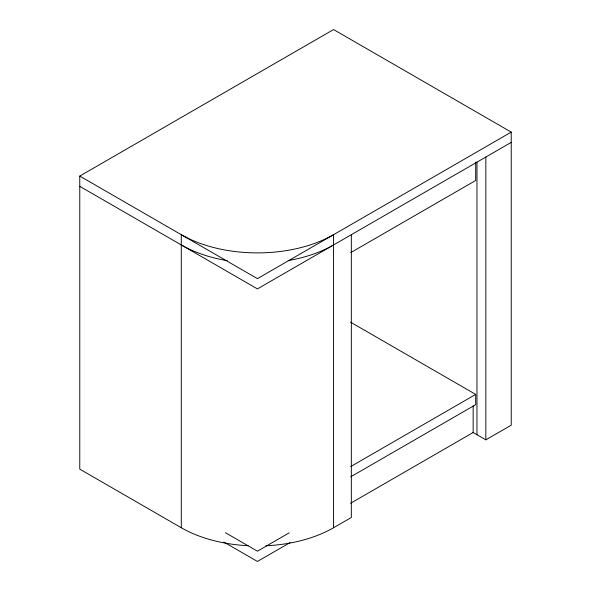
<?xml version="1.0" encoding="UTF-8"?>
<svg xmlns="http://www.w3.org/2000/svg" width="591" height="591" viewBox="0 0 591 591"><rect width="100%" height="100%" fill="white"/><g stroke="black" fill="none" stroke-linecap="round" stroke-linejoin="round"><path stroke-width="0.89" d="M248.139 545.722A107.68 62.166 0 0 1 181.289 527.748L79.77 469.136L79.77 176.081L333.568 29.55L511.23 132.118L511.23 425.18L485.846 439.83L472.985 432.405M511.23 132.118L257.432 278.649L79.77 176.081M511.23 142.379L257.432 288.903L79.77 186.335M350.736 252.623L475.696 180.477L475.696 162.156M350.736 466.55L475.696 394.411L475.696 404.665L350.736 476.811M289.154 532.875L257.432 551.196L225.452 532.727M350.581 503.273L473.155 432.509L473.155 405.951M289.945 542.678L257.432 561.45L223.856 542.065M265.876 545.766A107.68 62.166 0 0 0 333.568 527.748L351.335 517.494L351.335 234.686M350.552 322.154L475.696 394.411M485.846 157.029L485.846 439.83M476.967 162.037L476.967 434.703M333.568 527.748L333.568 234.686A107.68 62.166 0 0 1 181.289 234.686L181.289 527.748M333.568 244.947A107.68 62.166 0 0 1 288.282 260.55M227.387 260.683A107.68 62.166 0 0 1 181.289 244.947"/></g></svg>
